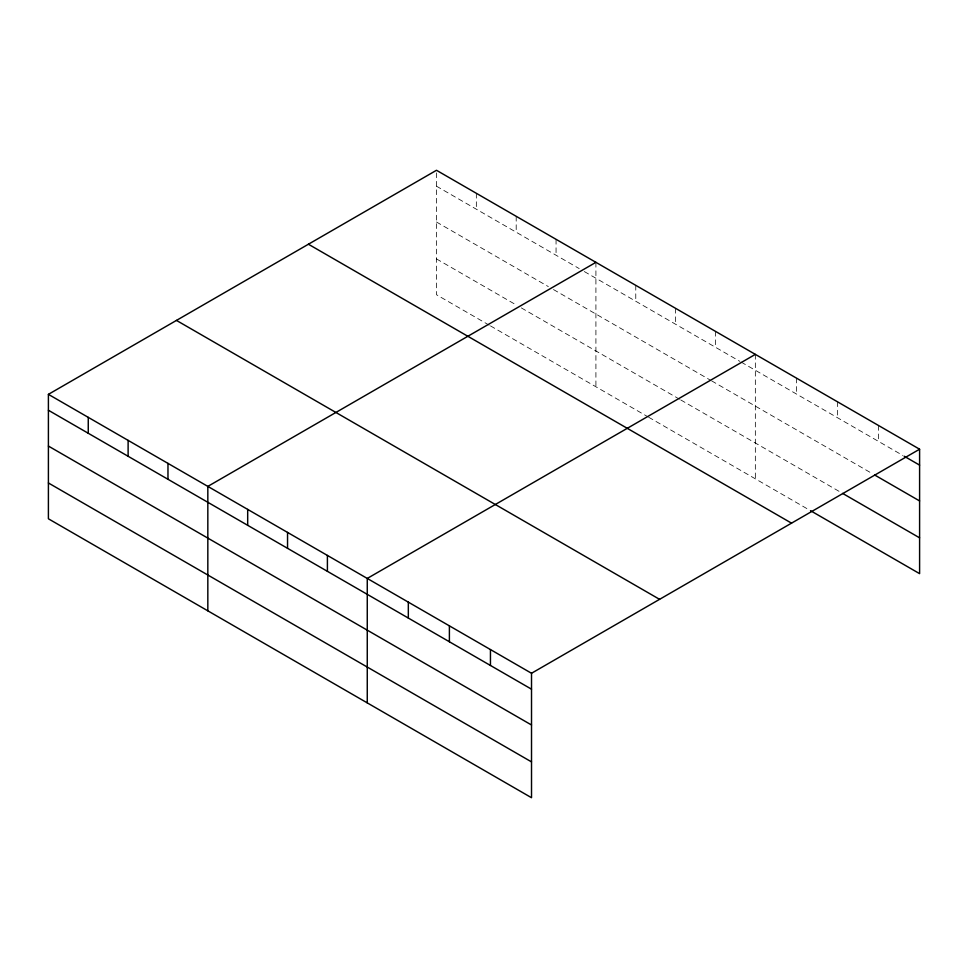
<?xml version="1.0" encoding="UTF-8"?>
<svg xmlns="http://www.w3.org/2000/svg" width="968" height="968" viewBox="0 0 968 968"><rect width="100%" height="100%" fill="white"/><g stroke="black" fill="none" stroke-linecap="round" stroke-linejoin="round"><path stroke-width="0.73" stroke-dasharray="4.84 3.63" d="M489.191 325.163L436.483 294.732L436.483 170.283M436.483 186.195L579.191 268.584M584.333 271.56L739.915 361.379M741.198 362.117L902.914 455.492M436.483 222.011L548.336 286.589M553.478 289.553L710.343 380.121M711.625 380.86L872.12 473.521M436.483 258.916L516.198 304.932M521.341 307.909L679.488 399.203M680.77 399.953L841.325 492.639M490.486 325.901L647.338 416.47M648.62 417.208L809.236 509.942M878.533 425.509L878.533 441.408M837.465 401.793L837.465 417.704M796.41 378.089L796.41 393.988M755.342 354.385L755.342 478.821M715.485 331.371L715.485 347.27M675.628 308.356L675.628 324.256M635.77 285.342L635.77 301.254M595.913 262.34L595.913 386.776M556.056 239.326L556.056 255.225M516.198 216.312L516.198 232.211M476.341 193.297L476.341 209.209"/><path stroke-width="1.45" d="M531.517 724.996L531.517 673.268L48.4 394.351L48.4 518.788L531.517 797.717L531.517 724.996L48.4 446.066M810.519 510.68L919.6 573.649L919.6 449.212L436.483 170.283L48.4 394.351M595.913 262.34L207.83 486.396L207.83 610.832M755.342 354.385L367.259 578.441L367.259 702.877M531.517 673.268L919.6 449.212M904.197 456.231L919.6 465.124M874.685 475.01L919.6 500.94M842.608 493.39L919.6 537.833M308.417 244.226L791.534 523.156M176.466 320.408L659.583 599.337M48.4 410.25L531.517 689.18M48.4 482.971L531.517 761.889M490.449 649.564L490.449 665.464M449.394 625.86L449.394 641.76M408.327 602.144L408.327 618.044M327.402 555.426L327.402 571.326M287.544 532.412L287.544 548.311M247.687 509.398L247.687 525.309M167.972 463.382L167.972 479.281M128.115 440.367L128.115 456.267M88.257 417.353L88.257 433.265"/></g></svg>
